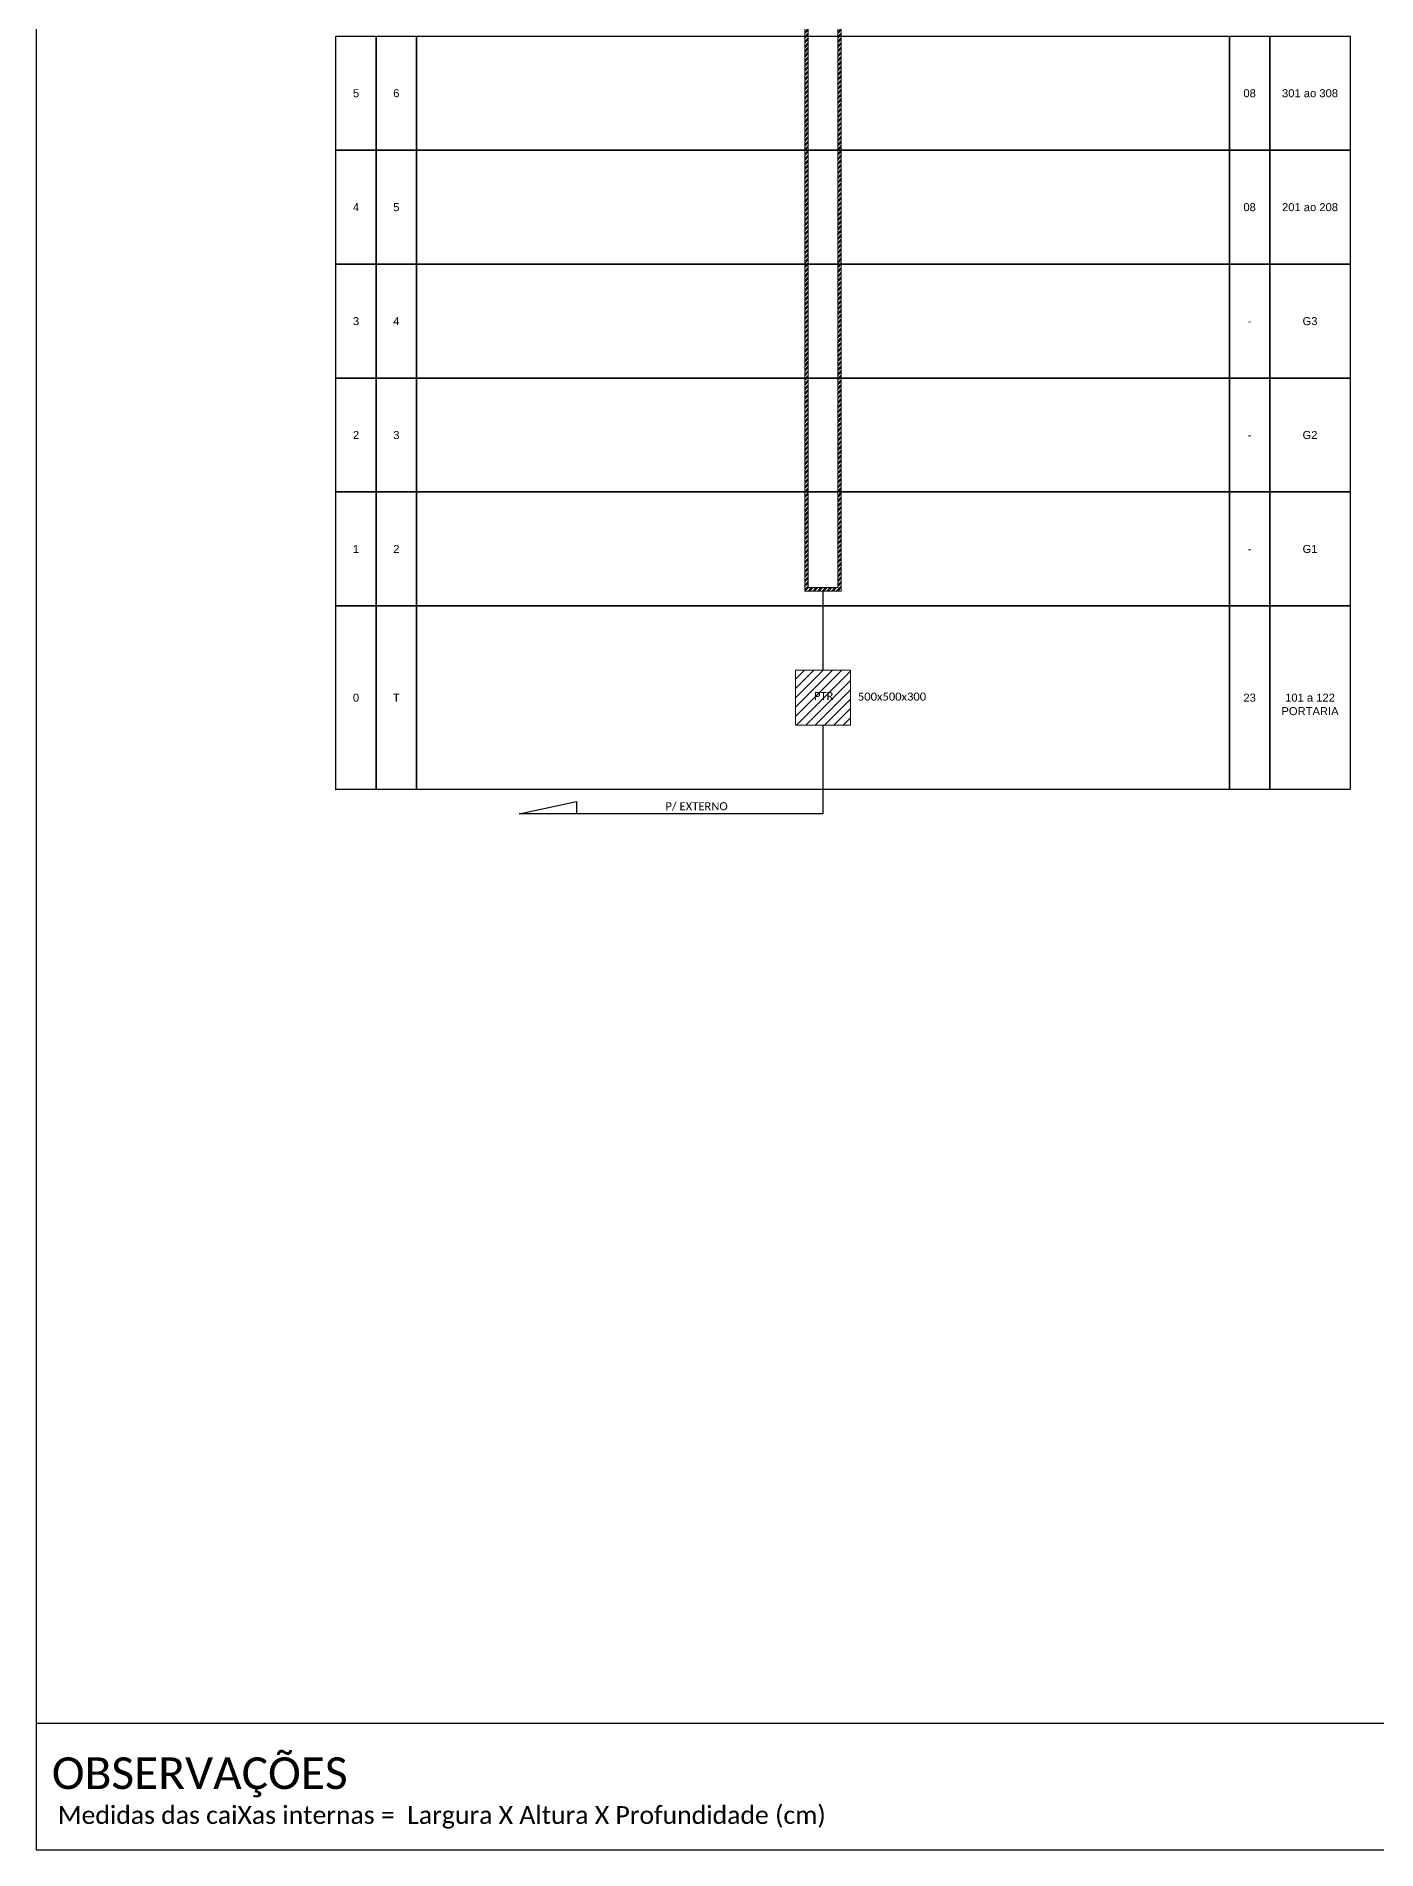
# Model space of a CAD drawing. Extents: x -89 to 1415, y 705 to 1544.
# Drawn here: x 820.5 to 1121.9, y 705 to 1112.9 of the extents above; entities that cross this region are included whole.
import ezdxf
from ezdxf.enums import TextEntityAlignment as Align

# ---------------------------------------------------------------- set-up
doc = ezdxf.new("R2010")
doc.units = 0
doc.styles.add('ARIAL', font='arial.ttf')
doc.styles.add('WMF-Calibri0', font='calibri.ttf')

msp = doc.modelspace()

# ---------------------------------------------------------------- hatches: boundary and pattern name
h = msp.add_hatch()
h.set_pattern_fill('ANSI32', color=3, scale=0.078261)
h.set_pattern_definition([(45, (-4985.30665, 2943.7571), (-0.52710199, 0.52710199), []), (45, (-4984.95525, 2943.7571), (-0.52710199, 0.52710199), [])])
h.paths.add_polyline_path([(993.3, 1415.44), (1001.52, 1415.44), (1001.52, 988.13), (993.3, 988.13)])
h.paths.add_polyline_path([(994.09, 1414.65), (1000.74, 1414.65), (1000.74, 988.91), (994.09, 988.91)], flags=16)
h = msp.add_hatch()
h.set_pattern_fill('ANSI31', color=1, scale=0.469565)
h.set_pattern_definition([(45, (504.3276, 3030.4918), (-1.054204, 1.054204), [])])
h.paths.add_polyline_path([(1003.6, 957.98), (1003.6, 970.35), (991.23, 970.35), (991.23, 957.98)])
h.paths.add_polyline_path([(994.94, 963.17), (1000.26, 963.17), (1000.26, 965.89), (994.94, 965.89)], flags=24)

# ---------------------------------------------------------------- linework, layer by layer
msp.add_lwpolyline([(820.5, 1543.59), (820.5, 705.02), (1414.5, 705.02), (1414.5, 1543.59), (820.5, 1543.59)])
at = {"color": 2, "lineweight": 0}
for points in [[(993.3, 1415.44), (1001.52, 1415.44), (1001.52, 988.13), (993.3, 988.13)], [(994.09, 1414.65), (1000.74, 1414.65), (1000.74, 988.91), (994.09, 988.91)]]:
    msp.add_lwpolyline(points, close=True, dxfattribs=at)
for points in [[(887.89, 1112.93), (896.94, 1112.93), (896.94, 1087.3), (887.89, 1087.3)], [(896.94, 1112.93), (906, 1112.93), (906, 1087.3), (896.94, 1087.3)], [(906, 1112.93), (1088.83, 1112.93), (1088.83, 1087.3), (906, 1087.3)], [(1088.83, 1112.93), (1097.89, 1112.93), (1097.89, 1087.3), (1088.83, 1087.3)], [(1097.89, 1112.93), (1116, 1112.93), (1116, 1087.3), (1097.89, 1087.3)], [(887.89, 1087.3), (896.94, 1087.3), (896.94, 1061.68), (887.89, 1061.68)], [(896.94, 1087.3), (906, 1087.3), (906, 1061.68), (896.94, 1061.68)], [(906, 1087.3), (1088.83, 1087.3), (1088.83, 1061.68), (906, 1061.68)], [(1088.83, 1087.3), (1097.89, 1087.3), (1097.89, 1061.68), (1088.83, 1061.68)], [(1097.89, 1087.3), (1116, 1087.3), (1116, 1061.68), (1097.89, 1061.68)], [(887.89, 1061.68), (896.94, 1061.68), (896.94, 1036.05), (887.89, 1036.05)], [(896.94, 1061.68), (906, 1061.68), (906, 1036.05), (896.94, 1036.05)], [(906, 1061.68), (1088.83, 1061.68), (1088.83, 1036.05), (906, 1036.05)], [(1088.83, 1061.68), (1097.89, 1061.68), (1097.89, 1036.05), (1088.83, 1036.05)], [(1097.89, 1061.68), (1116, 1061.68), (1116, 1036.05), (1097.89, 1036.05)], [(887.89, 1036.05), (896.94, 1036.05), (896.94, 1010.43), (887.89, 1010.43)], [(896.94, 1036.05), (906, 1036.05), (906, 1010.43), (896.94, 1010.43)], [(906, 1036.05), (1088.83, 1036.05), (1088.83, 1010.43), (906, 1010.43)], [(1088.83, 1036.05), (1097.89, 1036.05), (1097.89, 1010.43), (1088.83, 1010.43)], [(1097.89, 1036.05), (1116, 1036.05), (1116, 1010.43), (1097.89, 1010.43)], [(887.89, 1010.43), (896.94, 1010.43), (896.94, 984.8), (887.89, 984.8)], [(896.94, 1010.43), (906, 1010.43), (906, 984.8), (896.94, 984.8)], [(906, 1010.43), (1088.83, 1010.43), (1088.83, 984.8), (906, 984.8)], [(1088.83, 1010.43), (1097.89, 1010.43), (1097.89, 984.8), (1088.83, 984.8)], [(1097.89, 1010.43), (1116, 1010.43), (1116, 984.8), (1097.89, 984.8)], [(887.89, 984.8), (896.94, 984.8), (896.94, 943.52), (887.89, 943.52)], [(896.94, 984.8), (906, 984.8), (906, 943.52), (896.94, 943.52)], [(906, 984.8), (1088.83, 984.8), (1088.83, 943.52), (906, 943.52)], [(1088.83, 984.8), (1097.89, 984.8), (1097.89, 943.52), (1088.83, 943.52)], [(1097.89, 984.8), (1116, 984.8), (1116, 943.52), (1097.89, 943.52)]]:
    msp.add_lwpolyline(points, close=True)
at = {"color": 3, "ltscale": 0.5}
for points in [[(997.41, 988.13), (997.41, 970.35)], [(997.41, 957.98), (997.41, 938.04), (929.1, 938.04), (942.01, 940.78), (942.01, 938.04)]]:
    msp.add_lwpolyline(points, dxfattribs=at)
at = {"color": 1, "lineweight": 0}
msp.add_lwpolyline([(991.23, 970.35), (1003.6, 970.35), (1003.6, 957.98), (991.23, 957.98)], close=True, dxfattribs=at)
at = {"color": 7}
msp.add_lwpolyline([(820.57, 733.5), (1147.53, 733.5), (1147.53, 705.02)], dxfattribs=at)
for p in [(887.89, 1087.3), (887.89, 1061.68), (887.89, 1036.05), (887.89, 1010.43), (887.89, 984.8), (887.89, 943.52)]:
    msp.add_point(p)

# ---------------------------------------------------------------- texts
at = {"style": 'ARIAL'}
for s, p in [('5', (892.41, 1100.12)), ('6', (901.47, 1100.12)), ('08', (1093.36, 1100.12)), ('301 ao 308', (1106.94, 1100.12)), ('4', (892.41, 1074.49)), ('5', (901.47, 1074.49)), ('08', (1093.36, 1074.49)), ('201 ao 208', (1106.94, 1074.49)), ('3', (892.41, 1048.86)), ('4', (901.47, 1048.86)), ('-', (1093.36, 1048.86)), ('G3', (1106.94, 1048.86)), ('2', (892.41, 1023.24)), ('3', (901.47, 1023.24)), ('G2', (1106.94, 1023.24)), ('-', (1093.36, 1023.24)), ('1', (892.41, 997.61)), ('2', (901.47, 997.61)), ('-', (1093.36, 997.61)), ('G1', (1106.94, 997.61)), ('0', (892.41, 964.16)), ('T', (901.47, 964.16)), ('23', (1093.36, 964.16)), ('101 a 122', (1106.94, 964.16)), ('PORTARIA', (1106.94, 961.13))]:
    msp.add_text(s, height=1.8, dxfattribs=at).set_placement(p, align=Align.MIDDLE_CENTER)
at = {"style": 'WMF-Calibri0'}
for s, height, p in [('PTR', 1.813, (995.39, 963.63)), ('500x500x300', 1.8133, (1005.27, 963.49)), ('P/ EXTERNO', 1.813, (961.97, 938.83))]:
    msp.add_text(s, height=height, dxfattribs=at).set_placement(p)
at = {"color": 7, "style": 'WMF-Calibri0'}
msp.add_text('OBSERVAÇÕES', height=7.1308, dxfattribs=at).set_placement((823.99, 718.67))
at = {"color": 7, "insert": (825.34, 714.83), "char_height": 4, "width": 658.8434, "attachment_point": 1, "style": 'WMF-Calibri0'}
msp.add_mtext('Medidas das caiXas internas =  Largura X Altura X Profundidade (cm)', dxfattribs=at)

doc.saveas('drawing.dxf')
